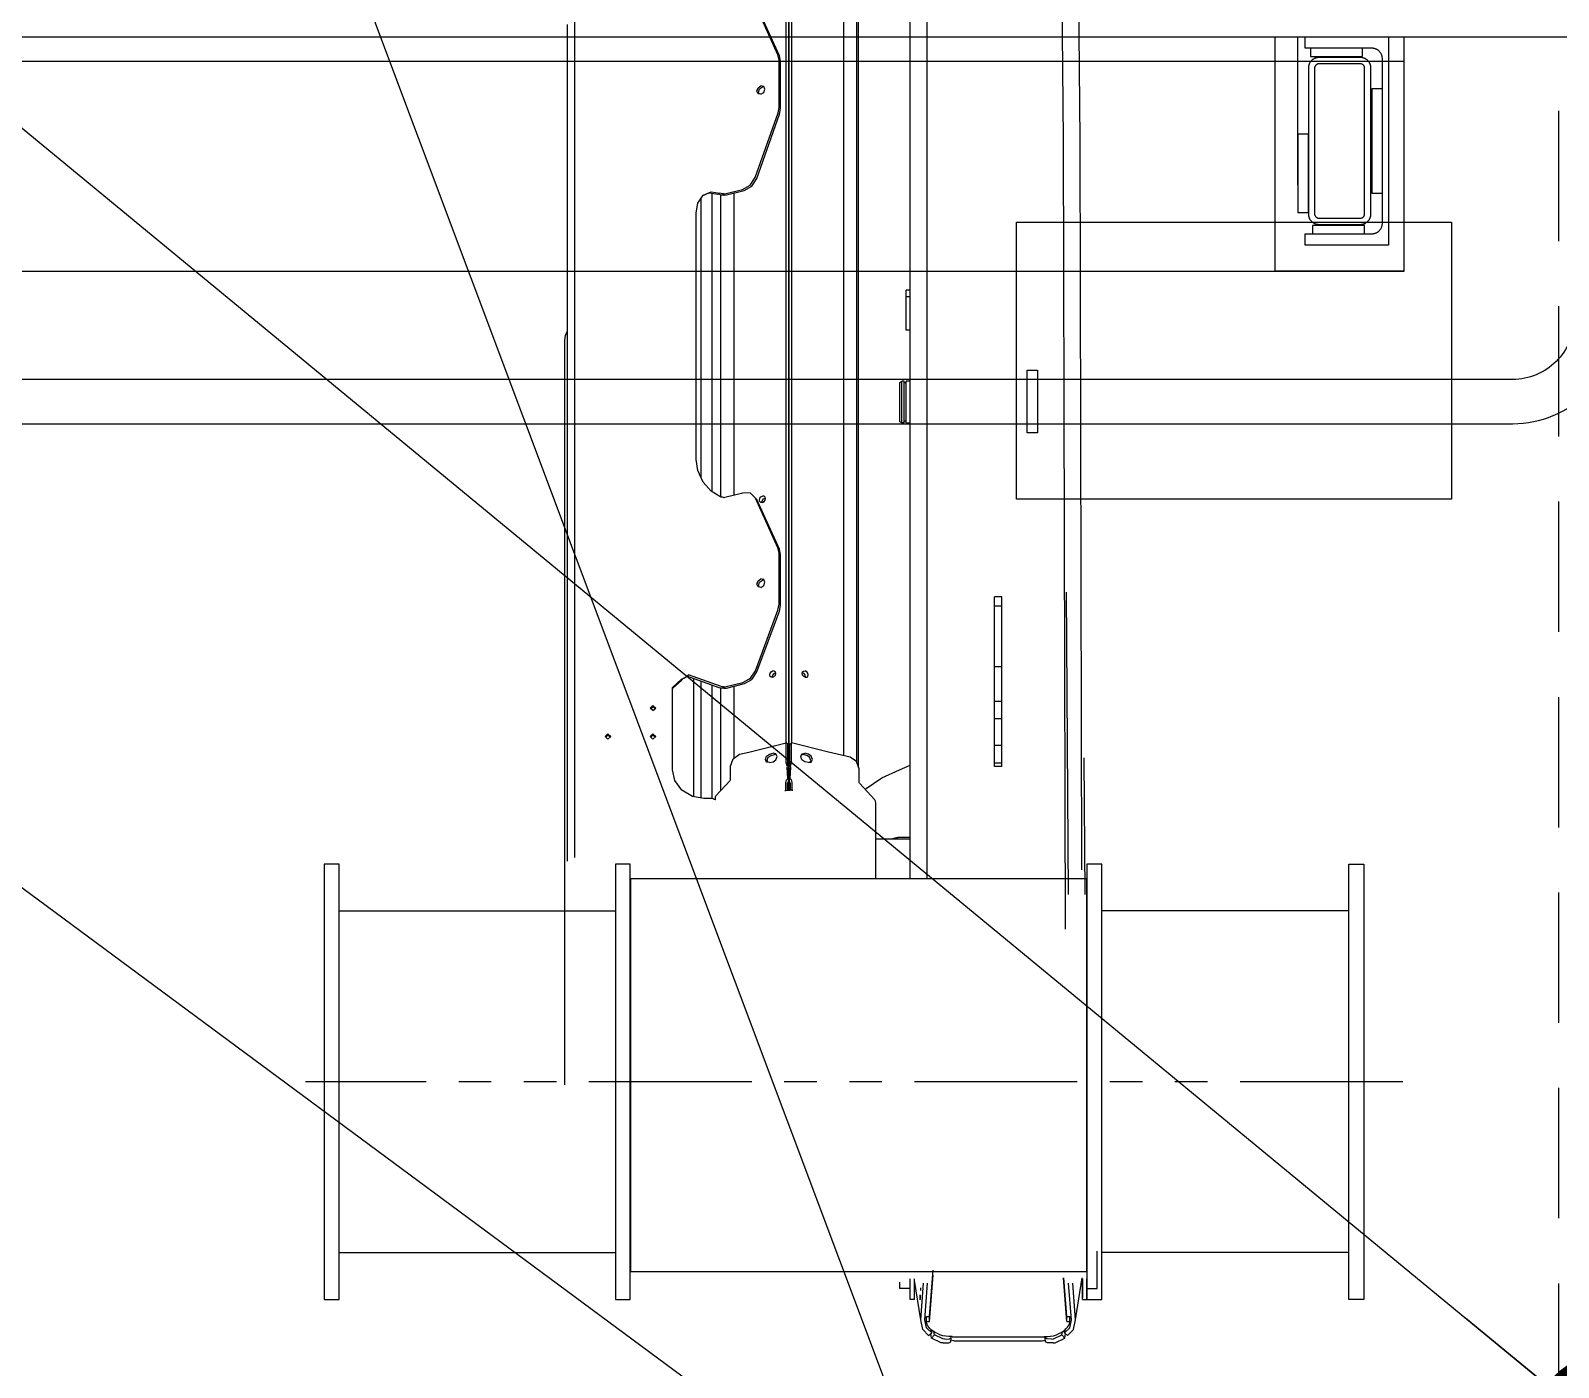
# Model space of a CAD drawing. Header units: millimetres. Extents: x 1084702 to 1166801, y 36632 to 124519.
# Drawn here: x 1105426 to 1106893, y 82080 to 83363 of the extents above; entities that cross this region are included whole.
import ezdxf

# ---------------------------------------------------------------- set-up
doc = ezdxf.new("R2010")
doc.units = ezdxf.units.MM
doc.header["$LTSCALE"] = 250
for name, pattern in [('CENTER', [3, 2.5, -0.25, 0, -0.25]), ('DASHED', [0.75, 0.5, -0.25]), ('PHANTOM2', [1.25, 0.625, -0.125, 0.125, -0.125, 0.125, -0.125])]:
    doc.linetypes.add(name, pattern=pattern)
doc.layers.get('0').update_dxf_attribs({"color": 255})
doc.layers.add('%posline', color=240, linetype='Continuous')
doc.styles.add('ROMANS', font='ROMANS.shx', dxfattribs={"height": 100})
doc.dimstyles.new('dott', dxfattribs={"dimscale": 100, "dimtxt": 150, "dimasz": 0.01, "dimexe": 0.5, "dimexo": 1, "dimgap": 1, "dimtad": 1, "dimdsep": 46, "dimtxsty": 'ROMANS', "dimcen": 1.5, "dimclrd": 1, "dimclre": 1, "dimclrt": 2, "dimazin": 2, "dimtfac": 1, "dimtmove": 2, "dimatfit": 3, "dimldrblk": 'DOT', "dimfxl": 1, "dimtvp": 100, "dimtolj": 1, "dimarcsym": 0})

# ---------------------------------------------------------------- blocks, each defined once
blk = doc.blocks.new('_Dot')
at = {"color": 0, "linetype": 'ByBlock', "lineweight": -2}
blk.add_line((-0.5, 0), (-1, 0), dxfattribs=at)
at = {"color": 0, "linetype": 'ByBlock', "const_width": 0.5}
blk.add_lwpolyline([(-0.25, 0, 1), (0.25, 0, 1)], format="xyb", close=True, dxfattribs=at)
blk = doc.blocks.new('A$C693513BA')
at = {"color": 0, "linetype": 'PHANTOM2', "lineweight": -2}
blk.add_line((0, 526.7), (0, -526.7), dxfattribs=at)
at = {"color": 0, "linetype": 'ByBlock', "lineweight": -2}
for p, q in [((-163.9, 474.9), (-163.9, 237.7)), ((163.9, 474.9), (163.9, 237.7)), ((-179.7, 221.7), (-310.8, 220.8)), ((179.8, 233.4), (162.6, 233.4)), ((187.9, 233.4), (179.8, 233.4)), ((192.2, 233.4), (187.9, 233.4)), ((199.4, 223.4), (189.1, 223.4)), ((198.3, 233.4), (192.2, 233.4)), ((198.3, 229.9), (198.3, 233.4)), ((198.3, 223.4), (198.3, 229.9)), ((206.1, 223.4), (199.4, 223.4)), ((208.8, 223.3), (206.1, 223.4)), ((208.8, 219.3), (208.8, 223.3)), ((-903.7, 216.8), (-1298.1, 213.8)), ((-203.4, 218.6), (-903.7, 216.8)), ((-179.7, 205.7), (-469.6, 203.8)), ((228.4, 212.6), (187.9, 219)), ((199.5, 219.4), (189.1, 219.4)), ((201.7, 219.2), (192.4, 219.1)), ((228.4, 212.6), (193.1, 209.9)), ((228.4, 208.6), (193.1, 205.9)), ((206.1, 219.4), (199.5, 219.4)), ((207.3, 219.3), (201.7, 219.2)), ((208.8, 219.3), (206.1, 219.4)), ((208.8, 219.3), (207.3, 219.3)), ((225.1, 204.2), (225.1, 207.1)), ((229.8, 207.1), (225.1, 207.1)), ((226.9, 208.5), (226.9, 207.1)), ((237.5, 210.7), (228.4, 212.6)), ((236, 206.9), (228.4, 208.6)), ((230.4, 207), (229.8, 207.1)), ((229.8, 204.2), (229.8, 207.1)), ((231.1, 206.9), (230.4, 207)), ((231.9, 206.7), (231.1, 206.9)), ((232.7, 206.4), (231.9, 206.7)), ((234.1, 205.8), (232.7, 206.4)), ((235.4, 204.9), (234.1, 205.8)), ((240.9, 202), (236, 206.9)), ((243.5, 204.9), (237.5, 210.7)), ((-903.7, 200.8), (-1298.1, 197.8)), ((-146.3, 203), (-903.7, 200.8)), ((229.8, 204.2), (187.9, 200.9)), ((225.1, 204.2), (187.9, 201.3)), ((229.8, 204.2), (225.1, 204.2)), ((236.8, 203.6), (235.4, 204.9)), ((238.1, 202.2), (236.8, 203.6)), ((240.9, 202), (237.8, 202.4)), ((239.3, 200.5), (238.1, 202.2)), ((239.7, 202.1), (238.7, 201.3)), ((240.5, 198.7), (239.3, 200.5)), ((242.8, 199.5), (239.6, 200)), ((241.6, 196.5), (240.5, 198.7)), ((243.5, 204.9), (240.9, 202)), ((245.8, 202.1), (241.6, 202.8)), ((242.7, 194.1), (241.6, 196.5)), ((243.7, 191.3), (242.7, 194.1)), ((245.8, 202.1), (242.8, 199.5)), ((246.7, 191.5), (242.8, 199.5)), ((243.7, 191.2), (243.7, 191.3)), ((243.9, 188.5), (243.7, 191.2)), ((250.4, 193), (245.8, 202.1)), ((246.8, 189.6), (246.7, 191.5)), ((250.5, 190.9), (250.4, 193)), ((250.5, 190.9), (250.4, 185.6)), ((244.2, 185.5), (243.9, 188.5)), ((244.3, 182.4), (244.2, 185.5)), ((245.5, 183.4), (244.2, 183.4)), ((244.8, 182.4), (244.3, 182.4)), ((244.8, 169.8), (244.8, 182.4)), ((246.5, 185), (245.5, 183.4)), ((249.3, 183.8), (245.5, 183.4)), ((246.8, 189.6), (246.5, 185)), ((248.4, 180.6), (247.8, 183.6)), ((248.4, 169.8), (248.4, 180.6)), ((250.4, 185.6), (249.3, 183.8)), ((244.8, 94.1), (244.8, 169.8)), ((248.4, 95.8), (248.4, 169.8)), ((-463.5, 141.7), (-465.3, 141.7)), ((-465.3, 141.7), (-465.3, 134.7)), ((-463.5, 134.7), (-465.3, 134.7)), ((-456.4, 141.7), (-463.5, 141.7)), ((-456.4, 134.7), (-463.5, 134.7)), ((-398.1, 141.7), (-456.4, 141.7)), ((-456.4, 141.7), (-456.4, 134.7)), ((-398.1, 134.7), (-456.4, 134.7)), ((-387.3, 141.7), (-398.1, 141.7)), ((-398.1, 141.7), (-398.1, 134.7)), ((-387.3, 134.7), (-398.1, 134.7)), ((-375.3, 141.7), (-387.3, 141.7)), ((-375.3, 134.7), (-387.3, 134.7)), ((-364.9, 141.7), (-375.3, 141.7)), ((-364.9, 134.7), (-375.3, 134.7)), ((-348.3, 141.7), (-364.9, 141.7)), ((-364.9, 141.7), (-364.9, 134.7)), ((-348.3, 134.7), (-364.9, 134.7)), ((-336.3, 141.7), (-348.3, 141.7)), ((-348.3, 141.7), (-348.3, 134.7)), ((-336.3, 134.7), (-348.3, 134.7)), ((-322.6, 141.7), (-336.3, 141.7)), ((-322.6, 134.7), (-336.3, 134.7)), ((-305.8, 141.7), (-322.6, 141.7)), ((-322.6, 141.7), (-322.6, 134.7)), ((-305.8, 134.7), (-322.6, 134.7)), ((-302.6, 141.7), (-305.8, 141.7)), ((-305.8, 141.7), (-305.8, 134.7)), ((-302.6, 134.7), (-305.8, 134.7)), ((-302.6, 141.7), (-302.6, 134.7)), ((-302.6, 141.7), (-302.6, 141.2)), ((-302.6, 141.2), (-302.6, 134.7)), ((244.2, 91), (243.9, 88)), ((244.3, 94.1), (244.2, 91)), ((245.5, 93.1), (244.2, 93)), ((244.8, 94.1), (244.3, 94.1)), ((246.5, 91.5), (245.5, 93.1)), ((249.3, 92.7), (245.5, 93.1)), ((246.8, 86.9), (246.5, 91.5)), ((248.4, 95.8), (247.8, 92.8)), ((250.4, 90.8), (249.3, 92.7)), ((250.5, 85.6), (250.4, 90.8)), ((225.1, 72.2), (180.8, 75.7)), ((229.8, 72.2), (185.6, 75.7)), ((240.9, 74.5), (236, 69.5)), ((238.1, 74.3), (236.8, 72.8)), ((240.9, 74.5), (237.8, 74)), ((239.3, 76), (238.1, 74.3)), ((239.7, 74.3), (238.7, 75.2)), ((240.5, 77.8), (239.3, 76)), ((242.8, 77), (239.6, 76.5)), ((241.6, 79.9), (240.5, 77.8)), ((243.5, 71.5), (240.9, 74.5)), ((242.7, 82.4), (241.6, 79.9)), ((245.8, 74.3), (241.6, 73.7)), ((243.7, 85.1), (242.7, 82.4)), ((246.7, 85), (242.8, 77)), ((245.8, 74.3), (242.8, 77)), ((243.9, 88), (243.7, 85.2)), ((243.7, 85.2), (243.7, 85.1)), ((250.4, 83.4), (245.8, 74.3)), ((246.8, 86.9), (246.7, 85)), ((250.5, 85.6), (250.4, 83.4)), ((-903.7, 70), (-1271.5, 70)), ((-652.8, 70), (-903.7, 70)), ((-469.6, 70), (-652.8, 70)), ((-194.7, 70), (-469.6, 70)), ((228.4, 63.9), (190.6, 57.9)), ((228.4, 67.9), (193.1, 70.5)), ((228.4, 63.9), (193.1, 66.5)), ((198.5, 64), (197.8, 64)), ((198.5, 63.9), (197.8, 63.9)), ((199.2, 64), (198.5, 64)), ((199.2, 63.9), (198.5, 63.9)), ((199.8, 64), (199.2, 64)), ((199.8, 63.9), (199.2, 63.9)), ((200.2, 64), (199.8, 64)), ((200.2, 63.9), (199.8, 63.9)), ((200.3, 64), (200.2, 63.9)), ((200.3, 64), (200.2, 64)), ((204.5, 63.5), (204.4, 63.5)), ((204.5, 63.5), (204.4, 63.5)), ((204.8, 63.5), (204.5, 63.5)), ((204.8, 63.5), (204.5, 63.5)), ((205.4, 63.6), (204.8, 63.5)), ((205.4, 63.4), (204.8, 63.5)), ((206.1, 63.6), (205.4, 63.6)), ((206.1, 63.4), (205.4, 63.4)), ((206.8, 63.6), (206.1, 63.6)), ((206.8, 63.4), (206.1, 63.4)), ((207.6, 63.6), (206.8, 63.6)), ((207.6, 63.4), (206.8, 63.4)), ((208.3, 63.6), (207.6, 63.6)), ((208.3, 63.4), (207.6, 63.4)), ((208.8, 63.5), (208.3, 63.6)), ((208.8, 63.5), (208.3, 63.4)), ((209.2, 63.5), (208.8, 63.5)), ((209.2, 63.5), (208.8, 63.5)), ((209.3, 63.5), (209.2, 63.5)), ((209.3, 63.5), (209.2, 63.5)), ((225.1, 69.4), (225.1, 72.2)), ((229.8, 72.2), (225.1, 72.2)), ((229.8, 69.4), (225.1, 69.4)), ((226.9, 69.4), (226.9, 68)), ((236, 69.5), (228.4, 67.9)), ((237.5, 65.8), (228.4, 63.9)), ((229.8, 69.4), (229.8, 72.2)), ((230.4, 69.4), (229.8, 69.4)), ((231.1, 69.5), (230.4, 69.4)), ((231.9, 69.7), (231.1, 69.5)), ((232.7, 70), (231.9, 69.7)), ((234.1, 70.7), (232.7, 70)), ((235.4, 71.6), (234.1, 70.7)), ((236.8, 72.8), (235.4, 71.6)), ((243.5, 71.5), (237.5, 65.8)), ((-903.7, 53.9), (-1271.5, 53.9)), ((-652.8, 53.9), (-903.7, 53.9)), ((-759.4, 53.9), (-759.4, 49.9)), ((-753.2, 49.9), (-759.4, 49.9)), ((-753.2, 53.9), (-753.2, 49.9)), ((-721, 49.9), (-753.2, 49.9)), ((-721, 53.9), (-721, 49.9)), ((-672.1, 53.9), (-672.1, 49.9)), ((-670.9, 49.9), (-672.1, 49.9)), ((-670.9, 48), (-672.1, 48)), ((-672.1, 48), (-672.1, 45.9)), ((-671, 43.9), (-672.1, 45.9)), ((-670.9, 45.9), (-672.1, 45.9)), ((-668.4, 49.9), (-670.9, 49.9)), ((-668.4, 48), (-670.9, 48)), ((-668.4, 45.9), (-670.9, 45.9)), ((-670.6, 49.9), (-670.6, 48)), ((-665, 49.9), (-668.4, 49.9)), ((-665, 48), (-668.4, 48)), ((-665, 45.9), (-668.4, 45.9)), ((-660.9, 49.9), (-665, 49.9)), ((-660.9, 48), (-665, 48)), ((-660.9, 45.9), (-665, 45.9)), ((-655.8, 49.9), (-660.9, 49.9)), ((-655.8, 48), (-660.9, 48)), ((-655.8, 45.9), (-660.9, 45.9)), ((-652.8, 49.9), (-655.8, 49.9)), ((-652.8, 48), (-655.8, 48)), ((-652.8, 45.9), (-655.8, 45.9)), ((-469.6, 53.9), (-652.8, 53.9)), ((-650.4, 49.9), (-652.8, 49.9)), ((-650.4, 48), (-652.8, 48)), ((-650.4, 45.9), (-652.8, 45.9)), ((-645, 49.9), (-650.4, 49.9)), ((-645, 48), (-650.4, 48)), ((-645, 45.9), (-650.4, 45.9)), ((-640.3, 49.9), (-645, 49.9)), ((-640.3, 48), (-645, 48)), ((-640.3, 45.9), (-645, 45.9)), ((-636.7, 49.9), (-640.3, 49.9)), ((-636.7, 48), (-640.3, 48)), ((-636.7, 45.9), (-640.3, 45.9)), ((-634, 49.9), (-636.7, 49.9)), ((-634, 48), (-636.7, 48)), ((-634, 45.9), (-636.7, 45.9)), ((-632.4, 49.9), (-634, 49.9)), ((-632.4, 48), (-634, 48)), ((-632.4, 45.9), (-634, 45.9)), ((-633.7, 49.9), (-633.7, 48)), ((-632.1, 45.9), (-633.3, 43.9)), ((-632.1, 49.9), (-632.4, 49.9)), ((-632.1, 48), (-632.4, 48)), ((-632.1, 45.9), (-632.4, 45.9)), ((-632.1, 49.9), (-632.1, 53.9)), ((-632.1, 48), (-632.1, 45.9)), ((-194.7, 53.9), (-469.6, 53.9)), ((-299.2, 43.4), (-303.9, 53.9)), ((-234.3, 53.9), (-234.3, 43.4)), ((-232.9, 53.9), (-232.9, 43.4)), ((199.5, 57.9), (189.1, 57.9)), ((199.4, 53.9), (189.1, 53.9)), ((198.3, 53.9), (198.3, 43.9)), ((206.1, 53.9), (199.4, 53.9)), ((206.1, 57.9), (199.5, 57.9)), ((208.8, 57.9), (206.1, 57.9)), ((208.8, 53.9), (206.1, 53.9)), ((208.8, 57.9), (208.8, 53.9)), ((-669.8, 43.9), (-671, 43.9)), ((-667.4, 43.9), (-669.8, 43.9)), ((-664.3, 43.9), (-667.4, 43.9)), ((-660.4, 43.9), (-664.3, 43.9)), ((-655.6, 43.9), (-660.4, 43.9)), ((-652.8, 43.9), (-655.6, 43.9)), ((-650.5, 43.9), (-652.8, 43.9)), ((-645.4, 43.9), (-650.5, 43.9)), ((-641, 43.9), (-645.4, 43.9)), ((-637.6, 43.9), (-641, 43.9)), ((-635.1, 43.9), (-637.6, 43.9)), ((-633.5, 43.9), (-635.1, 43.9)), ((-633.3, 43.9), (-633.5, 43.9)), ((-291.6, 26.5), (-299.2, 43.4)), ((-234.3, 43.4), (-234.3, 41.9)), ((-234.3, 40.7), (-234.3, 41.9)), ((-234.1, 39.4), (-234.3, 40.7)), ((-233.7, 38.4), (-234.1, 39.4)), ((-233.3, 37.5), (-233.7, 38.4)), ((-232.9, 43.4), (-232.9, 20.8)), ((198.3, 43.9), (192.2, 43.9)), ((-280.7, 10.6), (-291.6, 26.5)), ((-270.5, 19.9), (-286.4, 5.2)), ((-269.2, 20.6), (-270.5, 19.9)), ((-267.3, 20.8), (-269.2, 20.6)), ((-194.7, 20.8), (-267.3, 20.8)), ((-469.6, 2.7), (-1203.3, 2.7)), ((-469.6, 4.2), (-1066.8, 4.2)), ((-301.7, 4.2), (-469.6, 4.2)), ((-305.8, 2.7), (-469.6, 2.7)), ((-307.2, 2.2), (-311.4, -3.9)), ((-300.2, 4.8), (-307.2, 2.2)), ((-288, 4.8), (-300.2, 4.8)), ((-287.1, 4.9), (-288, 4.8)), ((-286.4, 5.2), (-287.1, 4.9)), ((-469.6, -9.8), (-1571.6, -9.8)), ((-312.8, -9.8), (-469.6, -9.8)), ((-311.4, -3.9), (-316.4, -24.5)), ((-316.4, -24.5), (-325.1, -60.1)), ((-314.3, -43.9), (-315.2, -47.4)), ((-312.5, -41.1), (-314.3, -43.9)), ((-311.4, -42.7), (-313.2, -45.4)), ((-309.3, -40), (-312.5, -41.1)), ((-308.2, -41.5), (-311.4, -42.7)), ((-306.7, -41.1), (-309.3, -40)), ((-306.5, -42.3), (-308.2, -41.5)), ((-306.2, -43.9), (-307, -47.4)), ((-306.2, -43.9), (-306.7, -41.1)), ((-393.4, -45.5), (-394.2, -47)), ((-394.1, -48.4), (-394.2, -47)), ((-393.3, -49.5), (-394.1, -48.4)), ((-392, -44.5), (-393.4, -45.5)), ((-391.8, -49.9), (-393.3, -49.5)), ((-391.6, -48.1), (-392.3, -49.5)), ((-392.3, -49.7), (-392.3, -49.5)), ((-390.4, -44.1), (-392, -44.5)), ((-390.2, -49.5), (-391.8, -49.9)), ((-390.2, -47), (-391.6, -48.1)), ((-389, -44.5), (-390.4, -44.1)), ((-388.6, -46.6), (-390.2, -47)), ((-388.9, -48.4), (-390.2, -49.5)), ((-388.2, -45.5), (-389, -44.5)), ((-388.1, -47), (-388.9, -48.4)), ((-388.1, -46.7), (-388.6, -46.6)), ((-388.1, -47), (-388.2, -45.5)), ((-314.7, -50.2), (-315.2, -47.4)), ((-312, -51.3), (-314.7, -50.2)), ((-313.2, -45.4), (-314.1, -48.9)), ((-313.8, -50.5), (-314.1, -48.9)), ((-308.9, -50.2), (-312, -51.3)), ((-307, -47.4), (-308.9, -50.2)), ((-469.6, -59.9), (-1585.2, -59.9)), ((-469.6, -62.5), (-1585.2, -62.5)), ((-469.6, -62.5), (-1585.2, -62.5)), ((-469.6, -62.5), (-1585.2, -62.5)), ((-469.6, -62.6), (-1585.2, -62.6)), ((-469.6, -65.1), (-1585.2, -65.1)), ((-985.3, -73.1), (-1032.9, -94.8)), ((-984.2, -71.6), (-1031.8, -93.3)), ((-980.2, -72.1), (-985.3, -73.1)), ((-979.1, -70.6), (-984.2, -71.6)), ((-934.8, -72.1), (-980.2, -72.1)), ((-933.7, -70.6), (-979.1, -70.6)), ((-929.5, -73), (-934.8, -72.1)), ((-928.4, -71.5), (-933.7, -70.6)), ((-867.7, -94.9), (-929.5, -73)), ((-866.6, -93.4), (-928.4, -71.5)), ((-512.2, -73.1), (-559.8, -94.8)), ((-511.1, -71.6), (-558.7, -93.3)), ((-507.1, -72.1), (-512.2, -73.1)), ((-506, -70.6), (-511.1, -71.6)), ((-469.6, -72.1), (-507.1, -72.1)), ((-469.6, -70.6), (-506, -70.6)), ((-325.1, -59.9), (-469.6, -59.9)), ((-279.9, -62.5), (-469.6, -62.5)), ((-279.9, -62.5), (-469.6, -62.5)), ((-279.9, -62.5), (-469.6, -62.5)), ((-279.9, -62.6), (-469.6, -62.6)), ((-325.1, -65.1), (-469.6, -65.1)), ((-457, -70.6), (-469.6, -70.6)), ((-458.1, -72.1), (-469.6, -72.1)), ((-452.5, -73.1), (-458.1, -72.1)), ((-451.4, -71.6), (-457, -70.6)), ((-394.4, -94.8), (-452.5, -73.1)), ((-393.3, -93.3), (-451.4, -71.6)), ((-306.1, -60.1), (-325.1, -60.1)), ((-324.8, -60.4), (-325.1, -60.1)), ((-324, -63.6), (-325.1, -65.1)), ((-306.1, -65.1), (-325.1, -65.1)), ((-316.3, -101.2), (-325.1, -65.1)), ((-324, -61.6), (-324.8, -60.4)), ((-305, -61.6), (-324, -61.6)), ((-305, -63.6), (-324, -63.6)), ((-304.8, -60.4), (-306.1, -60.1)), ((-305.8, -60.4), (-306.1, -60.1)), ((-305, -63.6), (-306.1, -65.1)), ((-304, -64.5), (-306.1, -65.1)), ((-305, -61.6), (-305.8, -60.4)), ((-302.9, -62.2), (-305, -61.6)), ((-302.9, -63), (-305, -63.6)), ((-304, -60.7), (-304.8, -60.4)), ((-303.1, -61), (-304, -60.7)), ((-303.1, -64.2), (-304, -64.5)), ((-302.6, -61), (-303.1, -61)), ((-302.6, -64.1), (-303.1, -64.2)), ((-301.1, -62.3), (-302.9, -62.2)), ((-301.1, -62.8), (-302.9, -63)), ((-301.8, -60.8), (-302.6, -61)), ((-301.8, -64.4), (-302.6, -64.1)), ((-291, -61.3), (-301.8, -60.8)), ((-299.1, -61.8), (-301.8, -60.8)), ((-299.1, -63.3), (-301.8, -64.4)), ((-291, -63.8), (-301.8, -64.4)), ((-299.9, -62.1), (-301.1, -62.3)), ((-299.9, -63.1), (-301.1, -62.8)), ((-299.1, -61.8), (-299.9, -62.1)), ((-299.1, -63.3), (-299.9, -63.1)), ((-288.3, -62.4), (-299.1, -61.8)), ((-288.3, -62.8), (-299.1, -63.3)), ((-290.1, -60.5), (-291, -61.3)), ((-288.3, -62.4), (-291, -61.3)), ((-288.3, -62.8), (-291, -63.8)), ((-290.1, -64.6), (-291, -63.8)), ((-290, -60.4), (-290.1, -60.5)), ((-288.8, -65.3), (-290.1, -64.6)), ((-288.8, -59.9), (-290, -60.4)), ((-286.9, -59.6), (-288.8, -59.9)), ((-286.9, -65.5), (-288.8, -65.3)), ((-287.4, -61.6), (-288.3, -62.4)), ((-287.4, -63.6), (-288.3, -62.8)), ((-286.8, -61.3), (-287.4, -61.6)), ((-286.8, -63.9), (-287.4, -63.6)), ((-279.6, -59.6), (-286.9, -59.6)), ((-279.6, -65.5), (-286.9, -65.5)), ((-285.8, -61.1), (-286.8, -61.3)), ((-285.8, -64), (-286.8, -63.9)), ((-279.8, -61.1), (-285.8, -61.1)), ((-279.8, -64), (-285.8, -64)), ((-279.7, -60.4), (-279.9, -61.5)), ((-279.9, -63.6), (-279.9, -61.5)), ((-279.6, -65.6), (-279.9, -63.6)), ((-279.6, -59.6), (-279.7, -60.4)), ((-279.4, -58.7), (-279.6, -59.6)), ((-279.4, -58.7), (-279.6, -59.6)), ((-279.6, -59.6), (-279.6, -59.6)), ((-279.4, -66.5), (-279.6, -65.5)), ((-279.6, -65.5), (-279.6, -65.5)), ((-279.4, -66.5), (-279.6, -65.6)), ((-955, -86.7), (-955.6, -89.5)), ((-952.4, -85.6), (-955, -86.7)), ((-954.1, -86.3), (-954.5, -88)), ((-952.6, -90.7), (-954.5, -88)), ((-949.2, -86.7), (-952.4, -85.6)), ((-947.4, -89.5), (-949.2, -86.7)), ((-561.8, -86.5), (-561.9, -87.9)), ((-561.1, -89.4), (-561.9, -87.9)), ((-561, -85.4), (-561.8, -86.5)), ((-559.6, -85), (-561, -85.4)), ((-560, -85.2), (-560, -85.4)), ((-559.3, -86.9), (-560, -85.4)), ((-558, -85.4), (-559.6, -85)), ((-557.9, -87.9), (-559.3, -86.9)), ((-556.6, -86.5), (-558, -85.4)), ((-556.3, -88.3), (-557.9, -87.9)), ((-555.8, -87.9), (-556.6, -86.5)), ((-555.8, -87.9), (-555.9, -89.4)), ((-481.9, -86.7), (-482.5, -89.5)), ((-479.3, -85.6), (-481.9, -86.7)), ((-481.1, -86.3), (-481.4, -88)), ((-479.5, -90.7), (-481.4, -88)), ((-476.2, -86.7), (-479.3, -85.6)), ((-474.3, -89.5), (-476.2, -86.7)), ((-394.1, -76.6), (-394.2, -78)), ((-393.4, -79.5), (-394.2, -78)), ((-393.3, -75.5), (-394.1, -76.6)), ((-392, -80.5), (-393.4, -79.5)), ((-391.8, -75.1), (-393.3, -75.5)), ((-392.3, -75.3), (-392.3, -75.5)), ((-391.6, -76.9), (-392.3, -75.5)), ((-390.4, -80.9), (-392, -80.5)), ((-390.2, -75.5), (-391.8, -75.1)), ((-390.2, -78), (-391.6, -76.9)), ((-389, -80.5), (-390.4, -80.9)), ((-388.9, -76.6), (-390.2, -75.5)), ((-388.6, -78.4), (-390.2, -78)), ((-388.2, -79.5), (-389, -80.5)), ((-388.1, -78), (-388.9, -76.6)), ((-388.1, -78.3), (-388.6, -78.4)), ((-388.1, -78), (-388.2, -79.5)), ((-314.7, -75), (-315.2, -77.8)), ((-314.3, -81.2), (-315.2, -77.8)), ((-312, -73.9), (-314.7, -75)), ((-312.5, -84), (-314.3, -81.2)), ((-313.8, -74.6), (-314.1, -76.3)), ((-313.2, -79.7), (-314.1, -76.3)), ((-311.4, -82.5), (-313.2, -79.7)), ((-309.3, -85.2), (-312.5, -84)), ((-308.9, -75), (-312, -73.9)), ((-308.2, -83.6), (-311.4, -82.5)), ((-306.7, -84), (-309.3, -85.2)), ((-307, -77.8), (-308.9, -75)), ((-306.5, -82.9), (-308.2, -83.6)), ((-306.2, -81.2), (-307, -77.8)), ((-306.2, -81.2), (-306.7, -84)), ((-953.7, -92.2), (-955.6, -89.5)), ((-950.5, -93.4), (-953.7, -92.2)), ((-949.4, -91.9), (-952.6, -90.7)), ((-947.9, -92.2), (-950.5, -93.4)), ((-947.7, -91.1), (-949.4, -91.9)), ((-947.4, -89.5), (-947.9, -92.2)), ((-860.3, -99.7), (-867.7, -94.9)), ((-859.2, -98.2), (-866.6, -93.4)), ((-856.2, -107), (-860.3, -99.7)), ((-855.1, -105.5), (-859.2, -98.2)), ((-564.6, -99.6), (-565.1, -106.8)), ((-559.8, -94.8), (-564.6, -99.6)), ((-563.5, -98.1), (-564.6, -99.6)), ((-558.7, -93.3), (-563.5, -98.1)), ((-559.8, -90.4), (-561.1, -89.4)), ((-558.1, -90.8), (-559.8, -90.4)), ((-556.7, -90.4), (-558.1, -90.8)), ((-555.9, -89.4), (-556.7, -90.4)), ((-555.8, -88.2), (-556.3, -88.3)), ((-480.6, -92.2), (-482.5, -89.5)), ((-477.4, -93.4), (-480.6, -92.2)), ((-476.3, -91.9), (-479.5, -90.7)), ((-474.8, -92.2), (-477.4, -93.4)), ((-474.6, -91.1), (-476.3, -91.9)), ((-474.3, -89.5), (-474.8, -92.2)), ((-387.2, -99.6), (-394.4, -94.8)), ((-386.1, -98.1), (-393.3, -93.3)), ((-386.3, -101.2), (-387.2, -99.6)), ((-383.2, -106.8), (-386.3, -101.2)), ((-384.3, -101.2), (-386.1, -98.1)), ((-382.1, -105.3), (-384.3, -101.2)), ((-314.2, -109.9), (-316.3, -101.2)), ((-852, -124.1), (-856.2, -107)), ((-850.9, -122.6), (-855.1, -105.5)), ((-563.1, -115.2), (-852.7, -115.2)), ((-560.9, -124.1), (-565.1, -106.8)), ((-378.9, -124.1), (-383.2, -106.8)), ((-377.8, -122.6), (-382.1, -105.3)), ((-310.6, -115.2), (-379.6, -115.2)), ((-310, -116.1), (-314.2, -109.9)), ((-302.9, -118.6), (-310, -116.1)), ((-853.7, -137.2), (-852.6, -128.8)), ((-852.8, -139.2), (-851.7, -130.8)), ((-852.2, -127.6), (-852.6, -128.8)), ((-851.9, -126.5), (-852.2, -127.6)), ((-851.9, -125.3), (-852, -124.1)), ((-851.9, -125.3), (-851.9, -126.5)), ((-851.2, -129.5), (-851.7, -130.8)), ((-850.7, -127.4), (-851.2, -129.5)), ((-850.6, -125), (-850.9, -122.6)), ((-561.1, -127.8), (-850.8, -127.8)), ((-850.6, -125), (-850.7, -127.4)), ((-561.5, -128.8), (-566.5, -137.2)), ((-561, -127.6), (-561.5, -128.8)), ((-560.8, -126.5), (-561, -127.6)), ((-560.7, -125.3), (-560.9, -124.1)), ((-560.7, -125.3), (-560.8, -126.5)), ((-379.1, -127.6), (-390.5, -159)), ((-378.1, -129.5), (-389.3, -160.5)), ((-378.8, -126.5), (-379.1, -127.6)), ((-378.8, -125.3), (-378.9, -124.1)), ((-378.8, -125.3), (-378.8, -126.5)), ((-377.6, -127.4), (-378.1, -129.5)), ((-377.5, -125), (-377.8, -122.6)), ((-279.8, -127.8), (-377.7, -127.8)), ((-377.5, -125), (-377.6, -127.4)), ((-290.8, -118.6), (-302.9, -118.6)), ((-289.8, -118.7), (-290.8, -118.6)), ((-289.2, -119.1), (-289.8, -118.7)), ((-274.3, -132.8), (-289.2, -119.1)), ((-850.5, -145), (-853.7, -137.2)), ((-850.3, -145.1), (-852.8, -139.2)), ((-565.9, -136.3), (-852.4, -136.3)), ((-565.9, -136.3), (-852.4, -136.3)), ((-843.1, -150.1), (-850.5, -145)), ((-575.3, -145), (-586.4, -150.1)), ((-566.5, -137.2), (-575.3, -145)), ((-271.9, -136.3), (-380.6, -136.3)), ((-271.9, -136.3), (-380.6, -136.3)), ((-273.5, -133), (-274.3, -132.8)), ((-271.9, -144.2), (-273.8, -155.3)), ((-272.3, -133.2), (-273.5, -133)), ((-270.5, -133), (-272.3, -133.2)), ((-271.4, -135.3), (-271.9, -136.3)), ((-271.9, -136.3), (-271.9, -144.2)), ((-271, -134.5), (-271.4, -135.3)), ((-270.7, -133.8), (-271, -134.5)), ((-270.4, -132.9), (-270.7, -133.8)), ((-270.4, -132.9), (-270.5, -133)), ((-579.3, -146.8), (-847.9, -146.8)), ((-833.6, -151.7), (-843.1, -150.1)), ((-597.1, -151.7), (-833.6, -151.7)), ((-586.4, -150.1), (-597.1, -151.7)), ((-388.2, -161.8), (-390.5, -159)), ((-273.5, -153.9), (-386.9, -153.9)), ((-272.3, -146.8), (-384.4, -146.8)), ((-273.8, -155.3), (-279.9, -165.5)), ((-387.4, -163.6), (-388.2, -161.8)), ((-387.2, -163.7), (-388.2, -161.8)), ((-386.3, -165.7), (-387.4, -163.6)), ((-378.4, -174.3), (-386.3, -165.7)), ((-385, -165.7), (-386.2, -164.7)), ((-377.2, -174.3), (-385, -165.7)), ((-299.2, -174.3), (-378.4, -174.3)), ((-289.1, -172.2), (-299.2, -174.3)), ((-279.9, -165.5), (-289.1, -172.2)), ((-358.6, -190.3), (-361.1, -193.1)), ((-356.1, -193.1), (-358.6, -190.3)), ((-331.3, -190.3), (-333.8, -193.1)), ((-328.8, -193.1), (-331.3, -190.3)), ((-358.6, -195.9), (-361.1, -193.1)), ((-358, -191.1), (-359.8, -193.1)), ((-358, -195.2), (-359.8, -193.1)), ((-356.1, -193.1), (-358.6, -195.9)), ((-331.3, -195.9), (-333.8, -193.1)), ((-330.7, -191.1), (-332.6, -193.1)), ((-330.7, -195.2), (-332.6, -193.1)), ((-328.8, -193.1), (-331.3, -195.9)), ((-331.3, -233.5), (-333.8, -236.3)), ((-330.7, -234.2), (-332.6, -236.3)), ((-328.8, -236.3), (-331.3, -233.5)), ((-163.9, -494.4), (-163.9, -228.8)), ((163.9, -494.4), (163.9, -228.8)), ((-331.3, -239), (-333.8, -236.3)), ((-330.7, -238.3), (-332.6, -236.3)), ((-328.8, -236.3), (-331.3, -239)), ((-469.6, -268), (-1079.1, -268)), ((-469.6, -275.2), (-1014.5, -275.2)), ((-716.1, -277), (-720.6, -275.2)), ((-711.1, -277.6), (-716.1, -277)), ((-469.6, -277.6), (-711.1, -277.6)), ((-215.1, -268), (-469.6, -268)), ((-211.8, -275.2), (-469.6, -275.2)), ((2.8, -277.6), (-469.6, -277.6))]:
    blk.add_line(p, q, dxfattribs=at)
for points in [[(-208.8, 489.2), (208.8, 489.2), (208.8, 474.9), (-208.8, 474.9)], [(-208.8, 223.3), (208.8, 223.3), (208.8, 237.7), (-208.8, 237.7)], [(181.9, 223.4), (-194.7, 223.4), (-194.7, -214.5), (181.9, -214.5)], [(-208.8, -229.2), (208.8, -229.2), (208.8, -214.9), (-208.8, -214.9)], [(-208.8, -508.7), (208.8, -508.7), (208.8, -494.4), (-208.8, -494.4)]]:
    blk.add_lwpolyline(points, close=True, dxfattribs=at)
blk = doc.blocks.new('Adeck_B4_1')
for p, q in [((86929.6, 43777.9), (101130.6, 43777.9)), ((88857.6, 43552.9), (88857.6, 43777.9)), ((88981.6, 43552.9), (88981.6, 43777.9)), ((88981.6, 43552.9), (88857.6, 43552.9))]:
    blk.add_line(p, q)
at = {"linetype": 'CENTER', "ltscale": 100}
for p, q in [((88879.6, 43635.8), (88879.6, 43777.9)), ((88886.6, 43777.9), (88966.6, 43777.9)), ((88886.6, 43766.9), (88886.6, 43777.9)), ((88966.6, 43777.9), (88966.6, 43577.9)), ((88950.6, 43766.9), (88886.6, 43766.9)), ((88891.6, 43766.9), (88891.6, 43758.9)), ((88941.6, 43766.9), (88891.6, 43766.9)), ((88941.6, 43758.9), (88941.6, 43766.9)), ((88889.6, 43747.9), (88889.6, 43607.9)), ((88891.6, 43758.9), (88941.6, 43758.9)), ((88895.6, 43747.9), (88895.6, 43607.9)), ((88939.6, 43757.9), (88899.6, 43757.9)), ((88939.6, 43751.9), (88899.6, 43751.9)), ((88943.6, 43607.9), (88943.6, 43747.9)), ((88949.6, 43607.9), (88949.6, 43747.9)), ((88960.6, 43598.9), (88960.6, 43756.9)), ((88950.6, 43727.9), (88950.6, 43627.9)), ((88960.6, 43727.9), (88950.6, 43727.9)), ((88960.6, 43627.9), (88960.6, 43727.9)), ((88879.6, 43684.4), (88879.6, 43609.4)), ((88889.6, 43684.4), (88879.6, 43684.4)), ((88889.6, 43609.4), (88889.6, 43684.4)), ((88950.6, 43627.9), (88960.6, 43627.9)), ((88879.6, 43609.4), (88889.6, 43609.4)), ((88899.6, 43603.9), (88939.6, 43603.9)), ((88886.6, 43577.9), (88886.6, 43588.9)), ((88886.6, 43588.9), (88950.6, 43588.9)), ((88893.6, 43596.9), (88893.6, 43588.9)), ((88943.6, 43596.9), (88893.6, 43596.9)), ((88893.6, 43588.9), (88943.6, 43588.9)), ((88899.6, 43597.9), (88939.6, 43597.9)), ((88943.6, 43588.9), (88943.6, 43596.9)), ((88966.6, 43577.9), (88886.6, 43577.9))]:
    blk.add_line(p, q, dxfattribs=at)
at = {"linetype": 'DASHED'}
blk.add_line((89129.6, 43706.9), (89129.6, 41994.9), dxfattribs=at)
for points in [[(87097.3, 43552.9), (88981.6, 43552.9), (88981.6, 43754.2), (87097.3, 43754.2)], [(89027, 43334.3), (88609.4, 43334.3), (88609.4, 43600.1), (89027, 43600.1)], [(88619.6, 43397.9), (88619.6, 43457.9), (88629.6, 43457.9), (88629.6, 43397.9)]]:
    blk.add_lwpolyline(points, close=True)
blk.add_lwpolyline([(87059.6, 43406.7), (89085.8, 43406.7, 0.414214), (89187, 43507.9), (89187, 43704.4, 0.63641), (89144.6, 43704.4), (89144.6, 43507.9, -0.414214), (89085.8, 43449.1), (87059.6, 43449.1)], format="xyb")
at = {"linetype": 'CENTER', "ltscale": 100}
for centre, radius, start, end in [((88950.6, 43756.9), 10, 0, 90), ((88899.6, 43747.9), 10, 90, 180), ((88899.6, 43747.9), 4, 90, 180), ((88939.6, 43747.9), 10, 0, 90), ((88939.6, 43747.9), 4, 0, 90), ((88899.6, 43607.9), 10, 180, 270), ((88899.6, 43607.9), 4, 180, 270), ((88939.6, 43607.9), 10, 270, 0), ((88939.6, 43607.9), 4, 270, 0), ((88950.6, 43598.9), 10, 270, 0)]:
    blk.add_arc(centre, radius, start, end, dxfattribs=at)
at = {"rotation": 270}
blk.add_blockref('A$C693513BA', (88453.6, 42775.3), dxfattribs=at)

msp = doc.modelspace()

# ---------------------------------------------------------------- block references
msp.add_blockref('Adeck_B4_1', (1017763, 39579))

# ---------------------------------------------------------------- leaders
at = {"layer": '%posline', "linetype": 'ByBlock'}
for points in [[(1106563.6, 81693.3), (1103196.8, 84181.9)], [(1106957.9, 82000.3), (1104309.5, 84181.9)], [(1107175.1, 79593.1), (1105452.4, 84181.9)]]:
    msp.add_leader(points, dimstyle='dott', override={"dimasz": 2, "dimgap": 1, "dimtad": 0, "dimclrd": 256}, dxfattribs=at)

doc.saveas('drawing.dxf')
